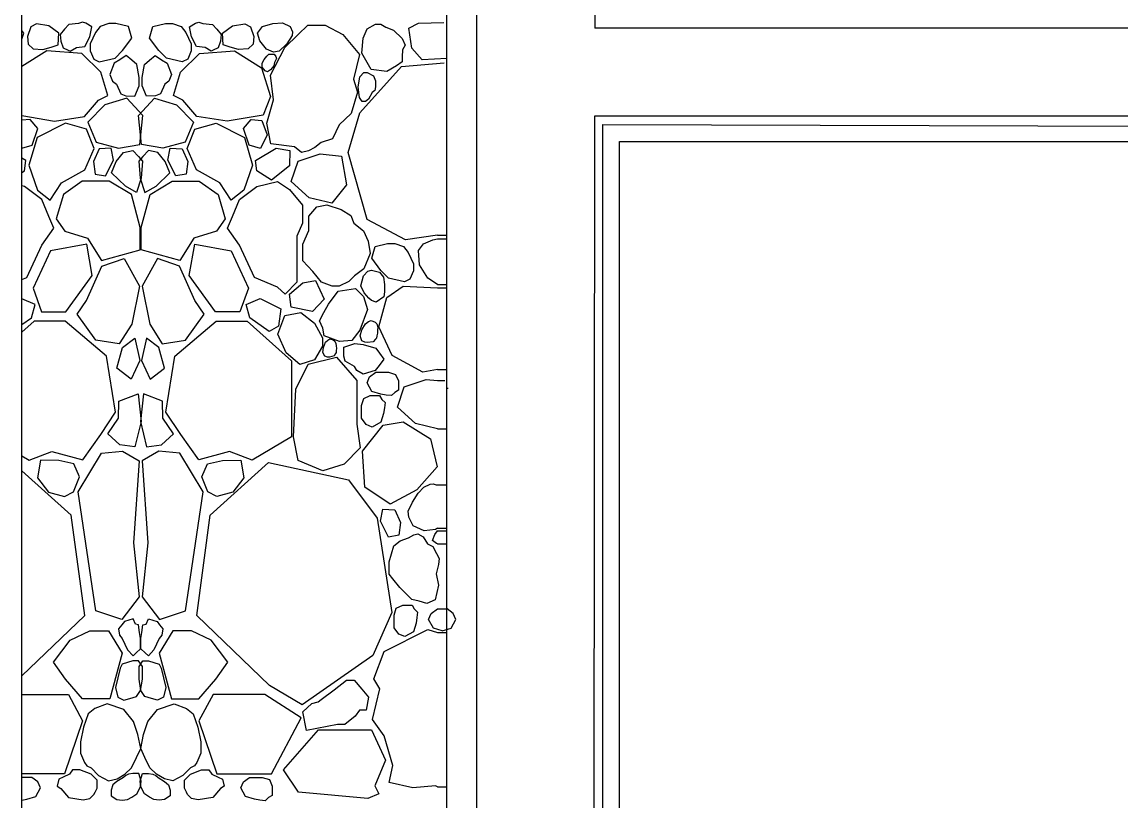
# Model space of a CAD drawing. Header units: millimetres. Extents: x 10227 to 13232, y 2 to 9351.
# Drawn here: x 11308.2 to 11567.1, y 7454 to 7637.4 of the extents above; entities that cross this region are included whole.
import ezdxf

# ---------------------------------------------------------------- set-up
doc = ezdxf.new("R2010")
doc.units = ezdxf.units.MM
for name, color, linetype in [('A-GLAZ-FULL', 4, 'Continuous'), ('A-WALL-FULL-EXTR', 1, 'Continuous'), ('RETINO', 20, 'Continuous')]:
    doc.layers.add(name, color=color, linetype=linetype)

msp = doc.modelspace()

# ---------------------------------------------------------------- linework, layer by layer
at = {"layer": 'A-GLAZ-FULL', "ltscale": 0.1}
for p, q in [((11444.82, 7613.24), (11444.82, 7447.04)), ((11444.82, 7613.24), (11706.18, 7612.43)), ((11448.82, 7451.04), (11448.82, 7609.24)), ((11448.82, 7609.24), (11702.18, 7609.24))]:
    msp.add_line(p, q, dxfattribs=at)
at = {"layer": 'A-WALL-FULL-EXTR', "ltscale": 0.1}
for p, q in [((11308.18, 6530.6), (11308.18, 9251.16)), ((11408.18, 7425.04), (11408.18, 7926.92)), ((11415.18, 7926.91), (11415.18, 7425.04)), ((11443.18, 7906.92), (11443.02, 7635.94)), ((11708.18, 7635.94), (11443.02, 7635.94)), ((11445.02, 7635.94), (11445.02, 7635.94)), ((11442.82, 7445.04), (11443.01, 7615.26)), ((11443.01, 7615.26), (11708.18, 7615.26)), ((11443.01, 7615.26), (11708.18, 7615.26))]:
    msp.add_line(p, q, dxfattribs=at)
at = {"layer": 'RETINO', "ltscale": 0.1}
for p, q in [((11405.98, 7587.2), (11408.18, 7587.2)), ((11405.98, 7586.29), (11408.18, 7586.29)), ((11405.98, 7575.52), (11408.18, 7575.52)), ((11405.98, 7574.75), (11408.18, 7574.75)), ((11405.98, 7555.58), (11408.18, 7555.58)), ((11405.98, 7552.94), (11407.71, 7552.94)), ((11405.98, 7541.6), (11408.18, 7541.6)), ((11405.98, 7528.42), (11408.18, 7528.42)), ((11405.9, 7517.54), (11408.18, 7517.54)), ((11405.98, 7518.18), (11408.18, 7518.18)), ((11405.98, 7514.51), (11408.18, 7514.51)), ((11405.98, 7499.21), (11408.18, 7499.21)), ((11405.98, 7493.6), (11408.18, 7493.6)), ((11405.98, 7457.33), (11408.18, 7457.33))]:
    msp.add_line(p, q, dxfattribs=at)
at = {"layer": 'RETINO'}
for points in [[(11311.57, 7636.95), (11310.26, 7636.19)], [(11316.7, 7631.99), (11316.89, 7634.73), (11314.5, 7636.46), (11311.57, 7636.95)], [(11320.98, 7631.36), (11322.95, 7631.61), (11324.13, 7633.87), (11324.6, 7636.22), (11323.23, 7637.06), (11322.39, 7637.3), (11321.46, 7637.03), (11319.19, 7636.8), (11318.18, 7635.66), (11317.19, 7634.45), (11317.34, 7632.82), (11317.89, 7631.24), (11319.02, 7630.7), (11319.52, 7630.48), (11320.98, 7631.36)], [(11326.37, 7628), (11330.07, 7628.88), (11331.87, 7630.64), (11334.05, 7633.56), (11333.21, 7636.29), (11330.3, 7636.99), (11328.59, 7636.99), (11326.56, 7636.33), (11325.49, 7634.89), (11324.21, 7632.24), (11324.21, 7630.55), (11325.05, 7628.63), (11326.37, 7628)], [(11345.86, 7628), (11342.16, 7628.88), (11340.36, 7630.64), (11338.18, 7633.56), (11339.01, 7636.29), (11341.93, 7636.99), (11343.64, 7636.99), (11345.67, 7636.33), (11346.74, 7634.89), (11348.02, 7632.24), (11348.02, 7630.55), (11347.18, 7628.63), (11345.86, 7628)], [(11351.25, 7631.36), (11349.27, 7631.61), (11348.1, 7633.87), (11347.63, 7636.22), (11349, 7637.06), (11349.83, 7637.3), (11350.77, 7637.03), (11353.04, 7636.8), (11354.05, 7635.66), (11355.04, 7634.45), (11354.89, 7632.82), (11354.34, 7631.24), (11353.21, 7630.7), (11352.7, 7630.48), (11351.25, 7631.36)], [(11355.53, 7631.99), (11355.34, 7634.73), (11357.73, 7636.46), (11360.66, 7636.95)], [(11360.66, 7636.95), (11361.97, 7636.19)], [(11370.47, 7632.2), (11368.7, 7630.53), (11367.36, 7630.27), (11365.69, 7630.97), (11364.18, 7632.93), (11363.57, 7634.7), (11364.76, 7636.27), (11367.24, 7636.99), (11369.51, 7637.13), (11371.26, 7636.26), (11371.82, 7635.04), (11371.79, 7634.19), (11370.47, 7632.2)], [(11372.32, 7607.93), (11366.76, 7608.7), (11365.79, 7613.57), (11367.36, 7619.04), (11366.63, 7624.83), (11370.03, 7631.36), (11373.15, 7634.38), (11375.47, 7636.63), (11379.53, 7636.63), (11383.71, 7634.38), (11387.59, 7629.67), (11386.22, 7623.89), (11387.13, 7620.84), (11385.61, 7615.82), (11382.8, 7613.16), (11381.26, 7609.86), (11378.62, 7608.98), (11377.1, 7607.84), (11375.58, 7607.03), (11373.95, 7606.64), (11372.32, 7607.93)], [(11394.04, 7625.72), (11390.37, 7626.18), (11388.19, 7630.05), (11388.47, 7633.54), (11389.45, 7635.72), (11391.36, 7636.83), (11392.61, 7636.81), (11393.78, 7636.13), (11395.64, 7635.43), (11397.63, 7633.46), (11398.34, 7631.89), (11397.72, 7630.83), (11397.68, 7629.15), (11397.65, 7628), (11396.3, 7627), (11394.04, 7625.72)], [(11399.95, 7631.21), (11399.25, 7635.91), (11401.52, 7637.08), (11407.49, 7637.21)], [(11308.18, 7633.33), (11308.65, 7634.7), (11308.18, 7635.32)], [(11310.26, 7636.19), (11309.51, 7633.95), (11309.67, 7632.11)], [(11361.97, 7636.19), (11362.71, 7633.95), (11362.56, 7632.11)], [(11309.67, 7632.11), (11310.85, 7631.04)], [(11310.85, 7631.04), (11313.06, 7630.87), (11315.06, 7631.4), (11316.7, 7631.99)], [(11361.38, 7631.04), (11359.16, 7630.87), (11357.17, 7631.4), (11355.53, 7631.99)], [(11362.56, 7632.11), (11361.38, 7631.04)], [(11308.18, 7615.31), (11315.8, 7614.05), (11322.93, 7615.11), (11326.22, 7618.96), (11328.39, 7620.08), (11326.75, 7625.54), (11322.24, 7629.94), (11314.02, 7630.59), (11308.18, 7626.89)], [(11334.73, 7619.88), (11335.78, 7622.32), (11335.78, 7624.32), (11335.18, 7627.36), (11334.02, 7628.36), (11332.73, 7629.48), (11331.19, 7628.48), (11329.89, 7627.64), (11328.83, 7624.96), (11329.5, 7623.4), (11330.43, 7622.73), (11331.43, 7620.42), (11332.61, 7620.01), (11334.73, 7619.88)], [(11337.5, 7619.88), (11336.45, 7622.32), (11336.45, 7624.32), (11337.05, 7627.36), (11338.21, 7628.36), (11339.5, 7629.48), (11341.04, 7628.48), (11342.34, 7627.64), (11343.4, 7624.96), (11342.72, 7623.4), (11341.8, 7622.73), (11340.8, 7620.42), (11339.62, 7620.01), (11337.5, 7619.88)], [(11366.66, 7619.78), (11364.93, 7615.46), (11356.43, 7614.05), (11349.3, 7615.11), (11346.01, 7618.96), (11343.84, 7620.08), (11345.48, 7625.54), (11349.98, 7629.94), (11358.2, 7630.59), (11364.53, 7626.58), (11366.66, 7619.78)], [(11367.46, 7627.07), (11366.64, 7626.07), (11365.93, 7625.64), (11365.41, 7625.83), (11364.67, 7626.72), (11364.67, 7627.64), (11365.16, 7628.52), (11365.77, 7629.35), (11366.29, 7629.81), (11367.56, 7629.77), (11367.93, 7629.2), (11368.05, 7628.73), (11367.62, 7627.84), (11367.46, 7627.07)], [(11408.18, 7628.76), (11402.37, 7628.48), (11399.95, 7631.21)], [(11387.67, 7615.98), (11397.48, 7626.85), (11407.53, 7627.72)], [(11390.61, 7620.73), (11389.72, 7619.18), (11389.01, 7618.67), (11388.21, 7618.67), (11387.64, 7619.58), (11387.3, 7622.04), (11387.7, 7624.42), (11388.61, 7625.48), (11389.41, 7625.48), (11390.87, 7624.7), (11391.38, 7623.53), (11391.38, 7622.07), (11391.24, 7621.23), (11390.61, 7620.73)], [(11330.9, 7607.69), (11335.92, 7608.53), (11336.63, 7615.35), (11332.85, 7619.46), (11327.65, 7617.84), (11323.7, 7613.74), (11325.63, 7609.09), (11330.9, 7607.69)], [(11341.33, 7607.69), (11336.31, 7608.53), (11335.6, 7615.35), (11339.38, 7619.46), (11344.58, 7617.84), (11348.53, 7613.74), (11346.6, 7609.09), (11341.33, 7607.69)], [(11405.98, 7587.2), (11398.43, 7586.1), (11389.44, 7590.84), (11384.98, 7606.63), (11387.67, 7615.98)], [(11310.09, 7614.39), (11308.18, 7614.24)], [(11308.18, 7607.63), (11310.59, 7608.36), (11311.91, 7612.32), (11310.09, 7614.39)], [(11317.47, 7599.48), (11322.99, 7602.59), (11325.18, 7607.54), (11323.34, 7612.15), (11318.39, 7613.53), (11311.72, 7610.19), (11309.77, 7603.63), (11311.84, 7597.76), (11314.83, 7595.45), (11317.47, 7599.48)], [(11354.76, 7599.48), (11349.24, 7602.59), (11347.05, 7607.54), (11348.89, 7612.15), (11353.84, 7613.53), (11360.51, 7610.19), (11362.46, 7603.63), (11360.39, 7597.76), (11357.4, 7595.45), (11354.76, 7599.48)], [(11362.14, 7614.39), (11364.66, 7614.19), (11365.88, 7610.81), (11364.34, 7607.54), (11361.64, 7608.36), (11360.32, 7612.32), (11362.14, 7614.39)], [(11325.38, 7601.53), (11327.87, 7601.13), (11329.73, 7604.84), (11329.15, 7607.66), (11326.33, 7607.5), (11325, 7604.52), (11325.38, 7601.53)], [(11336.21, 7600.63), (11335.13, 7597.19), (11332.51, 7598.69), (11329.26, 7601.85), (11330.34, 7604.52), (11332.1, 7606.6), (11334.27, 7607.14), (11335.62, 7605.69), (11336.52, 7604.6), (11336.21, 7600.63)], [(11336.02, 7600.63), (11337.1, 7597.19), (11339.72, 7598.69), (11342.97, 7601.85), (11341.89, 7604.52), (11340.13, 7606.6), (11337.96, 7607.14), (11336.6, 7605.69), (11335.7, 7604.6), (11336.02, 7600.63)], [(11346.85, 7601.53), (11344.36, 7601.13), (11342.5, 7604.84), (11343.08, 7607.66), (11345.89, 7607.5), (11347.23, 7604.52), (11346.85, 7601.53)], [(11363.48, 7602.29), (11363.17, 7604.79), (11367.99, 7607.62), (11371.23, 7607.11), (11371.17, 7603.53), (11366.92, 7600.12), (11363.48, 7602.29)], [(11378.34, 7606.31), (11383.41, 7605.8), (11384.57, 7599.05), (11381.07, 7594.69), (11375.77, 7595.96), (11371.56, 7599.8), (11373.18, 7604.56), (11378.34, 7606.31)], [(11308.75, 7602.29), (11309.06, 7604.79), (11308.18, 7605.31)], [(11308.18, 7601.93), (11308.75, 7602.29)], [(11308.18, 7576.74), (11309.32, 7577.23), (11312.86, 7584.79), (11315.65, 7588.81), (11314.49, 7591.6), (11312.85, 7595.55), (11308.78, 7598.61), (11308.18, 7598.76)], [(11323.57, 7586.49), (11326.91, 7581.17), (11335.97, 7583.69), (11335.97, 7589.01), (11333.92, 7596.78), (11328.68, 7599.85), (11322.34, 7599.85), (11317.92, 7596.71), (11316.21, 7591.05), (11318.26, 7588.12), (11323.57, 7586.49)], [(11348.66, 7586.49), (11345.32, 7581.17), (11336.26, 7583.69), (11336.26, 7589.01), (11338.31, 7596.78), (11343.55, 7599.85), (11349.89, 7599.85), (11354.31, 7596.71), (11356.02, 7591.05), (11353.97, 7588.12), (11348.66, 7586.49)], [(11368.28, 7574.92), (11362.91, 7577.23), (11359.37, 7584.79), (11356.58, 7588.81), (11357.74, 7591.6), (11359.38, 7595.55), (11363.45, 7598.61), (11368.28, 7599.77), (11371.14, 7597.93), (11374.2, 7594.26), (11374.2, 7589.97), (11372.84, 7586.97), (11372.84, 7583.98), (11372.84, 7579), (11372.84, 7576.08), (11370.12, 7573.29), (11368.28, 7574.92)], [(11388.63, 7579.27), (11386.47, 7577.56), (11385.06, 7576.27), (11382.84, 7575.18), (11381.15, 7575.18), (11378.69, 7576.11), (11376.64, 7578.61), (11374.31, 7581.13), (11374.31, 7585.08), (11375.67, 7588.25), (11375.67, 7591.68), (11377.54, 7593.87), (11379.93, 7594.31), (11383.33, 7593.21), (11385.59, 7591.81), (11386.25, 7589.97), (11388.53, 7588.17), (11389.63, 7585.76), (11390.12, 7582.86), (11388.63, 7579.27)], [(11312.81, 7569.14), (11318.53, 7569.14), (11324.71, 7577.67), (11323.41, 7585.02), (11314.86, 7583.51), (11310.78, 7574.7)], [(11359.42, 7569.14), (11353.7, 7569.14), (11347.52, 7577.67), (11348.82, 7585.02), (11357.37, 7583.51), (11361.45, 7574.7)], [(11398.16, 7576.19), (11394.46, 7577.07), (11392.66, 7578.83), (11390.49, 7581.75), (11391.32, 7584.48), (11394.23, 7585.18), (11395.95, 7585.18), (11397.97, 7584.52), (11399.04, 7583.08), (11400.33, 7580.43), (11400.33, 7578.74), (11399.48, 7576.82), (11398.16, 7576.19)], [(11403.66, 7577.06), (11401.69, 7580.15), (11401.47, 7583.55), (11402.68, 7585.13), (11404.9, 7586.04), (11405.98, 7586.29)], [(11325.57, 7562.43), (11321.14, 7568.61), (11323.36, 7571.79), (11326.96, 7579.91), (11332.19, 7581.65), (11335.8, 7575.14), (11334, 7566.25)], [(11346.66, 7562.43), (11351.09, 7568.61), (11348.87, 7571.79), (11345.27, 7579.91), (11340.04, 7581.65), (11336.43, 7575.14), (11338.23, 7566.25)], [(11387.94, 7575.23), (11388.52, 7577.62), (11389.54, 7578.67), (11390.44, 7578.96), (11392.34, 7578.49), (11393.28, 7577.25), (11393.52, 7575.56), (11393.52, 7573.82), (11393.3, 7572.66), (11391.53, 7571.43), (11390.45, 7571.81), (11389.81, 7572.33), (11388.7, 7573.57), (11387.94, 7575.23)], [(11310.78, 7574.7), (11312.81, 7569.14)], [(11361.45, 7574.7), (11359.42, 7569.14)], [(11377.27, 7576.48), (11379.3, 7572.08), (11376.57, 7569.24), (11371.52, 7570.19), (11371.1, 7573.27), (11374.29, 7575.96), (11377.27, 7576.48)], [(11380.31, 7570.94), (11382.61, 7573.97), (11386.64, 7574.58), (11388.58, 7572.75), (11389.48, 7569.66), (11387.69, 7564.81), (11385.81, 7562.35), (11382.87, 7562.16), (11379.26, 7563.49), (11378.97, 7565.26), (11378.21, 7566.99), (11379.18, 7568.93), (11380.31, 7570.94)], [(11394.05, 7572.47), (11397.85, 7575.16), (11405.98, 7574.75)], [(11405.98, 7575.52), (11403.66, 7577.06)], [(11308.18, 7566.11), (11310.42, 7567.68), (11311.3, 7570.84), (11308.18, 7572.19)], [(11368.53, 7565.78), (11366.38, 7564.46), (11361.81, 7567.68), (11360.93, 7570.84), (11364.22, 7572.27), (11369.08, 7569.82), (11368.53, 7565.78)], [(11405.98, 7555.58), (11402.53, 7554.89), (11395.28, 7558.81), (11392.14, 7565.61), (11394.05, 7572.47)], [(11322.47, 7534.25), (11326.7, 7540.27), (11330.17, 7545.51), (11328.07, 7558.68), (11318.32, 7566.92), (11311.08, 7566.92), (11308.18, 7564.32)], [(11349.76, 7534.25), (11345.53, 7540.27), (11342.06, 7545.51), (11344.16, 7558.68), (11353.9, 7566.92), (11361.15, 7566.92), (11371.61, 7557.55), (11371.61, 7539.72), (11362.36, 7534.18), (11357.02, 7536.24), (11349.76, 7534.25)], [(11377.03, 7557.86), (11373.55, 7556.75), (11370.35, 7559.49), (11368.41, 7563.86), (11370, 7568.26), (11373.81, 7569), (11376.99, 7566.46), (11378.89, 7563.01), (11378.89, 7561.06), (11377.03, 7557.86)], [(11390.83, 7562.03), (11389.49, 7561.87), (11388.88, 7561.96), (11388.13, 7562.3), (11387.76, 7563.5), (11388.18, 7564.88), (11388.99, 7566.33), (11389.71, 7566.83), (11390.36, 7567.09), (11391.3, 7566.68), (11391.67, 7566.29), (11391.91, 7565.55), (11391.88, 7564.78), (11391.86, 7564.07), (11391.68, 7563.48), (11391.6, 7562.92), (11391.37, 7562.67), (11390.83, 7562.03)], [(11334, 7566.25), (11331.08, 7561.6)], [(11338.23, 7566.25), (11341.15, 7561.6)], [(11331.08, 7561.6), (11325.57, 7562.43)], [(11333.9, 7553.3), (11330.5, 7555.89), (11331.87, 7560.76), (11334.75, 7562.89), (11335.91, 7557.7), (11333.9, 7553.3)], [(11338.33, 7553.3), (11341.73, 7555.89), (11340.35, 7560.76), (11337.48, 7562.89), (11336.32, 7557.7), (11338.33, 7553.3)], [(11341.15, 7561.6), (11346.66, 7562.43)], [(11381.61, 7558.76), (11380.57, 7558.47), (11380.07, 7558.47), (11379.44, 7558.65), (11378.99, 7559.57), (11379.17, 7560.71), (11379.63, 7561.97), (11380.15, 7562.45), (11380.63, 7562.73), (11381.43, 7562.52), (11381.77, 7562.25), (11382.05, 7561.69), (11382.12, 7561.08), (11382.19, 7560.51), (11382.12, 7560.02), (11382.12, 7559.56), (11381.97, 7559.34), (11381.61, 7558.76)], [(11383.95, 7560.81), (11386.48, 7561.64), (11388.47, 7561.46), (11391.44, 7560.6), (11392.34, 7559.36), (11393.34, 7557.97), (11392.21, 7556.52), (11391.26, 7555.3), (11388.5, 7554.48), (11387, 7555.29), (11386.41, 7556.27), (11384.2, 7557.47), (11383.89, 7558.68), (11383.95, 7560.81)], [(11378.95, 7531.69), (11373.16, 7534.16), (11372.08, 7539.72), (11372.62, 7550.95), (11375.55, 7556.82), (11382.2, 7558.46), (11387.01, 7552.99), (11387.01, 7542.7), (11387.73, 7537.12), (11384.01, 7533.25), (11378.95, 7531.69)], [(11392.59, 7549.74), (11390.51, 7550.37), (11389.38, 7552.41), (11389.98, 7553.82), (11391.46, 7554.91), (11394.41, 7554.91), (11396.1, 7554.39), (11396.79, 7552.85), (11396.79, 7550.65), (11395.9, 7550.14), (11395.12, 7549.39), (11393.89, 7549.53), (11392.59, 7549.74)], [(11405.98, 7541.6), (11400.75, 7542.86), (11396.53, 7546.7), (11398.15, 7551.46), (11403.32, 7553.21)], [(11403.32, 7553.21), (11405.98, 7552.94)], [(11330.92, 7544.09), (11330.99, 7548.1), (11335.49, 7549.83), (11336.19, 7543.33), (11334.75, 7537.37)], [(11341.31, 7544.09), (11341.24, 7548.1), (11336.74, 7549.83), (11336.04, 7543.33), (11337.48, 7537.37)], [(11393.26, 7545.21), (11392.63, 7543.13), (11390.59, 7542.01), (11389.18, 7542.61), (11388.09, 7544.08), (11388.09, 7547.04), (11388.61, 7548.73), (11390.15, 7549.41), (11392.35, 7549.41), (11392.86, 7548.52), (11393.61, 7547.74), (11393.47, 7546.51), (11393.26, 7545.21)], [(11408.5, 7551.05), (11408.18, 7551.06)], [(11331.23, 7537.79), (11328.39, 7540.37), (11330.92, 7544.09)], [(11341, 7537.79), (11343.84, 7540.37), (11341.31, 7544.09)], [(11388.34, 7536.35), (11393.15, 7542.44), (11397.89, 7543.25)], [(11397.89, 7543.25), (11404.31, 7539.22), (11405.89, 7532.67)], [(11308.18, 7535.19), (11309.87, 7534.18), (11315.21, 7536.24), (11322.47, 7534.25)], [(11331.71, 7496.71), (11325.56, 7498.75), (11321.39, 7526.76), (11326.91, 7535.88), (11331.81, 7536.32), (11335.74, 7534.03), (11334.46, 7514.76)], [(11334.75, 7537.37), (11331.23, 7537.79)], [(11340.52, 7496.71), (11346.67, 7498.75), (11350.84, 7526.76), (11345.32, 7535.88), (11340.42, 7536.32), (11336.49, 7534.03), (11337.77, 7514.76)], [(11337.48, 7537.37), (11341, 7537.79)], [(11405.89, 7532.67), (11401.14, 7527.18), (11394.81, 7523.87), (11388.89, 7527.88), (11388.34, 7536.35)], [(11320.4, 7533.37), (11316.86, 7534.16), (11312.55, 7534.22), (11311.87, 7530.04), (11314.44, 7526.67)], [(11320.33, 7526.74), (11321.71, 7530.26), (11320.4, 7533.37)], [(11390.78, 7488.22), (11374.12, 7476.57), (11366.45, 7481.15), (11349.29, 7497.65), (11352.49, 7521.25), (11366.22, 7533.62), (11385, 7529.58), (11391.79, 7520.53), (11395.18, 7498.34), (11390.78, 7488.22)], [(11351.9, 7526.74), (11350.52, 7530.26), (11351.83, 7533.37)], [(11351.83, 7533.37), (11355.37, 7534.16), (11359.68, 7534.22), (11360.36, 7530.04), (11357.79, 7526.67)], [(11308.18, 7483.46), (11322.94, 7497.65), (11319.74, 7521.25), (11308.18, 7531.66)], [(11405.98, 7518.18), (11405.46, 7517.91), (11402.86, 7517.54), (11400.24, 7518.77), (11399.25, 7520.77), (11399.08, 7522.2), (11400.07, 7524.35), (11401.39, 7526.47), (11402.71, 7527.85), (11404.24, 7528.54), (11404.94, 7528.66), (11405.66, 7528.41)], [(11405.66, 7528.41), (11405.98, 7528.42)], [(11314.44, 7526.67), (11318.19, 7525.65), (11320.33, 7526.74)], [(11357.79, 7526.67), (11354.04, 7525.65), (11351.9, 7526.74)], [(11396.89, 7516.51), (11394.4, 7516.11), (11392.55, 7519.82), (11393.12, 7522.64), (11395.94, 7522.49), (11397.27, 7519.5), (11396.89, 7516.51)], [(11405.98, 7514.51), (11405.73, 7514.6), (11404.81, 7515.26), (11405.31, 7516.68), (11405.98, 7517.54)], [(11406.17, 7504.81), (11405.38, 7501.34), (11403.48, 7500.48), (11401.63, 7500.97), (11399.9, 7501.42), (11398.45, 7502.9), (11397.12, 7504.26), (11395.48, 7506.27), (11394.59, 7507.36), (11394.59, 7510.23), (11395.65, 7514.06), (11397.14, 7515.21), (11399.15, 7515.9), (11400.4, 7516.59), (11401.37, 7516.88), (11402.59, 7516.13), (11403.62, 7514.54), (11404.86, 7513.86), (11405.73, 7512.23), (11406.34, 7511.05), (11406.22, 7509.65), (11405.68, 7507.46), (11406.17, 7504.81)], [(11334.46, 7514.76), (11335.74, 7502.01)], [(11337.77, 7514.76), (11336.49, 7502.01)], [(11335.74, 7502.01), (11331.71, 7496.71)], [(11336.49, 7502.01), (11340.52, 7496.71)], [(11400.92, 7495.86), (11400.28, 7493.79), (11398.24, 7492.66), (11396.84, 7493.26), (11395.75, 7494.74), (11395.75, 7497.69), (11396.27, 7499.38), (11397.81, 7500.06), (11400, 7500.06), (11400.51, 7499.17), (11401.26, 7498.4), (11401.13, 7497.16), (11400.92, 7495.86)], [(11331.74, 7492.2), (11333, 7489.54), (11334.31, 7488.14), (11335.03, 7488.82), (11336.06, 7489.81), (11336.06, 7492.19), (11335.85, 7493.62), (11335.58, 7495.42), (11334.86, 7495.63), (11334.31, 7496.88), (11332.27, 7496.23), (11331.66, 7495.47), (11330.88, 7494.48), (11331.16, 7493.04), (11331.74, 7492.2)], [(11340.49, 7492.2), (11339.23, 7489.54), (11337.92, 7488.14), (11337.2, 7488.82), (11336.17, 7489.81), (11336.17, 7492.19), (11336.38, 7493.62), (11336.65, 7495.42), (11337.37, 7495.63), (11337.92, 7496.88), (11339.96, 7496.23), (11340.57, 7495.47), (11341.35, 7494.48), (11341.07, 7493.04), (11340.49, 7492.2)], [(11407.08, 7494.05), (11405.01, 7494.68), (11403.88, 7496.72), (11404.48, 7498.12), (11405.96, 7499.21), (11405.98, 7499.21)], [(11407.08, 7494.05), (11409.16, 7494.68), (11410.28, 7496.72), (11409.69, 7498.12), (11408.21, 7499.21), (11408.18, 7499.21)], [(11400.18, 7457.08), (11394.56, 7458.34), (11395.45, 7462.33), (11393.42, 7469.31), (11390.7, 7473.17), (11392.37, 7480.37), (11390.97, 7482.74), (11393.42, 7489.15), (11403.68, 7494.33), (11405.98, 7493.6)], [(11318.44, 7482.64), (11315.63, 7486.64), (11319.53, 7491.82), (11324.16, 7494), (11328.52, 7494), (11331.79, 7488.73), (11328.88, 7478), (11322.44, 7478), (11318.44, 7482.64)], [(11353.79, 7482.64), (11356.6, 7486.64), (11352.7, 7491.82), (11348.07, 7494), (11343.71, 7494), (11340.44, 7488.73), (11343.35, 7478), (11349.79, 7478), (11353.79, 7482.64)], [(11330.71, 7478.44), (11332.15, 7477.72), (11333.59, 7478.12), (11335.11, 7478.55), (11336.06, 7479.96), (11336.51, 7482.67), (11336.51, 7485.62), (11335.63, 7486.99), (11334.29, 7486.99), (11331.77, 7486.16), (11331.25, 7485.24), (11330.18, 7480.7), (11330.71, 7478.44)], [(11341.52, 7478.44), (11340.08, 7477.72), (11338.64, 7478.12), (11337.12, 7478.55), (11336.17, 7479.96), (11335.72, 7482.67), (11335.72, 7485.62), (11336.59, 7486.99), (11337.94, 7486.99), (11340.46, 7486.16), (11340.97, 7485.24), (11342.05, 7480.7), (11341.52, 7478.44)], [(11386.55, 7473.92), (11384.16, 7471.95), (11382.4, 7471.95), (11375.13, 7470.54), (11374.25, 7474.96), (11376.43, 7476.89), (11377.91, 7477.27), (11378.61, 7477.82), (11381.67, 7480.16), (11384.58, 7482.38), (11386.39, 7482.38), (11388.16, 7480.26), (11389.69, 7478.42), (11389.15, 7475.33), (11387.64, 7475.33), (11386.55, 7473.92)], [(11308.18, 7479.06), (11319.09, 7479.06), (11322.43, 7472.82), (11318.22, 7460.35), (11308.18, 7460.35)], [(11373.86, 7473.55), (11365.31, 7479.06), (11353.14, 7479.06), (11349.8, 7472.82), (11354.01, 7460.35), (11366.9, 7460.35), (11373.86, 7473.55)], [(11324.43, 7461.78), (11326.2, 7459.96), (11328.54, 7458.7), (11330.55, 7459.16), (11332.37, 7460.24), (11333.94, 7461.74), (11335.12, 7464.24), (11336.11, 7466.35), (11335.44, 7469.61), (11334.41, 7472.64), (11332.12, 7475.54), (11328.26, 7476.83), (11325.33, 7475.75), (11323.76, 7474.47), (11322.69, 7471.32), (11321.97, 7467.89), (11321.97, 7465.21), (11322.87, 7463.03), (11323.46, 7462.22), (11324.43, 7461.78)], [(11347.8, 7461.78), (11346.03, 7459.96), (11343.69, 7458.7), (11341.68, 7459.16), (11339.86, 7460.24), (11338.29, 7461.74), (11337.11, 7464.24), (11336.11, 7466.35), (11336.79, 7469.61), (11337.82, 7472.64), (11340.11, 7475.54), (11343.97, 7476.83), (11346.9, 7475.75), (11348.47, 7474.47), (11349.54, 7471.32), (11350.26, 7467.89), (11350.26, 7465.21), (11349.36, 7463.03), (11348.77, 7462.22), (11347.8, 7461.78)], [(11391.18, 7457.56), (11392.12, 7455.61), (11389.6, 7454.56), (11373.23, 7456.04), (11369.69, 7461.27), (11377.98, 7470.69), (11390.46, 7470.69), (11393.75, 7463.54), (11391.18, 7457.56)], [(11317.3, 7456.92), (11319.12, 7454.77), (11322.6, 7454.25), (11324.13, 7454.57), (11325.12, 7455.52), (11325.37, 7456.02), (11325.84, 7457.02), (11325.84, 7458.89), (11324.43, 7460.3), (11321.82, 7461.3), (11320.09, 7461.3), (11319.38, 7460.3), (11317.87, 7459.57), (11316.84, 7459.07), (11316.48, 7457.42), (11317.3, 7456.92)], [(11354.93, 7456.92), (11353.11, 7454.77), (11349.63, 7454.25), (11348.1, 7454.57), (11347.11, 7455.52), (11346.86, 7456.02), (11346.39, 7457.02), (11346.39, 7458.89), (11347.8, 7460.3), (11350.41, 7461.3), (11352.14, 7461.3), (11352.85, 7460.3), (11354.36, 7459.57), (11355.39, 7459.07), (11355.75, 7457.42), (11354.93, 7456.92)], [(11309.34, 7454.37), (11311.42, 7455), (11312.54, 7457.04), (11311.94, 7458.45), (11310.47, 7459.53), (11308.18, 7459.53)], [(11332.04, 7459.53), (11330.52, 7458.59), (11329.56, 7457.79), (11329.17, 7456.54), (11329.17, 7455.19), (11330.54, 7454.29), (11331.78, 7454.12), (11333.04, 7454.35), (11334.02, 7454.87), (11335.2, 7455.65), (11336.05, 7457.31), (11336.24, 7458.64), (11335.66, 7460.43), (11334.25, 7460.41), (11333.26, 7460.25), (11332.58, 7460), (11332.04, 7459.53)], [(11340.19, 7459.53), (11341.71, 7458.59), (11342.67, 7457.79), (11343.06, 7456.54), (11343.06, 7455.19), (11341.69, 7454.29), (11340.45, 7454.12), (11339.19, 7454.35), (11338.21, 7454.87), (11337.03, 7455.65), (11336.18, 7457.31), (11335.99, 7458.64), (11336.57, 7460.43), (11337.98, 7460.41), (11338.97, 7460.25), (11339.65, 7460), (11340.19, 7459.53)], [(11362.89, 7454.37), (11360.81, 7455), (11359.69, 7457.04), (11360.29, 7458.45), (11361.76, 7459.53), (11364.72, 7459.53), (11366.4, 7459.02), (11367.09, 7457.48), (11367.09, 7455.28), (11366.2, 7454.77), (11365.42, 7454.02), (11364.19, 7454.16), (11362.89, 7454.37)], [(11405.98, 7457.33), (11405.5, 7457.53), (11400.18, 7457.08)], [(11308.18, 7454.18), (11309.34, 7454.37)]]:
    msp.add_lwpolyline(points, dxfattribs=at)

doc.saveas('drawing.dxf')
